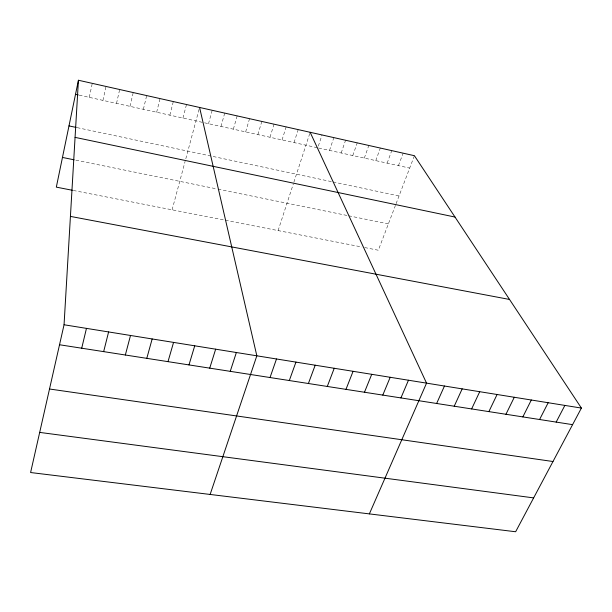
<?xml version="1.0" encoding="UTF-8"?>
<svg xmlns="http://www.w3.org/2000/svg" width="612" height="612" viewBox="0 0 612 612"><rect width="100%" height="100%" fill="white"/><g stroke="black" fill="none" stroke-linecap="round" stroke-linejoin="round"><path stroke-width="0.46" stroke-dasharray="3.06 2.29" d="M89.276 97.362L92.274 83.362M102.946 100.383L106.021 86.445M116.517 103.374L119.669 89.513M129.989 106.35L133.225 92.557M143.369 109.303L146.681 95.579M156.657 112.241L160.046 98.578M169.853 115.155L173.318 101.561M182.957 118.047L186.492 104.522M172.11 209.817L185.13 161.308M185.811 158.768L199.336 108.355M208.516 123.693L212.196 110.29M220.978 126.439L224.726 113.105M233.356 129.178L237.173 115.905M245.649 131.894L249.543 118.682M257.866 134.586L261.821 121.436M270.007 137.264L274.023 124.175M282.063 139.926L286.148 126.898M294.043 142.573L298.189 129.606M278.1 230.586L293.301 183.967M293.882 182.192L310.154 132.291M318.339 146.1L322.042 134.961M329.516 150.407L333.854 137.616M341.19 152.985L345.581 140.247M352.787 155.547L357.24 142.864M364.316 158.087L368.822 145.465M375.768 160.619L380.335 148.05M387.144 163.129L391.764 150.621M398.45 165.63L403.132 153.176M395.459 205.364L378.331 250.232L362.908 247.21M396.109 203.658L414.416 155.708M73.295 190.454L224.489 220.083M225.392 220.259L361.998 247.026M75.857 160.168L216.197 188.779M218.04 189.154L347.769 215.608M348.702 215.791L388.39 223.885M77.135 127.633L331.322 181.596M333.089 181.971L399.047 195.978M79.185 95.135L317.773 147.813M318.676 148.012L409.688 168.109"/><path stroke-width="0.92" d="M64.053 324.765L78.428 80.249L414.416 155.708L581.4 408.074L515.633 531.752L30.6 472.533L64.053 324.765L581.4 408.074M78.428 80.249L56.327 187.134L72.354 190.271M81.717 348.213L86.46 328.376M103.657 351.625L108.607 331.941M125.345 355.006L130.509 335.468M146.796 358.349L152.159 338.956M168.002 361.646L173.563 342.399M188.978 364.913L194.731 345.811M209.725 368.149L215.661 349.177M230.242 371.339L236.362 352.512M210.13 494.45L256.833 355.809L199.581 107.46M270.03 377.535L276.494 358.976M289.315 380.542L295.94 362.105M308.394 383.51L315.188 365.203M327.282 386.455L334.236 368.271M345.979 389.362L353.078 371.308M364.477 392.246L371.729 374.315M382.791 395.1L390.196 377.283M400.921 397.922L408.464 380.228M369.365 513.889L426.549 383.143L310.154 132.291M436.631 403.484L444.45 386.027M454.219 406.223L462.175 388.88M471.63 408.931L479.716 391.703M488.873 411.616L497.089 394.503M505.94 414.278L514.287 397.272M522.847 416.91L531.315 400.011M539.585 419.518L548.176 402.727M556.17 422.096L564.868 405.412M39.688 432.401L533.641 497.893M49.511 389.002L552.98 461.517M59.532 344.755L572.587 424.651M70.426 216.403L509.536 299.459M62.47 157.437L74.075 159.809M75.069 137.371L454.999 217.046M68.988 125.904L76.232 127.441M75.513 94.325L78.267 94.936"/></g></svg>
